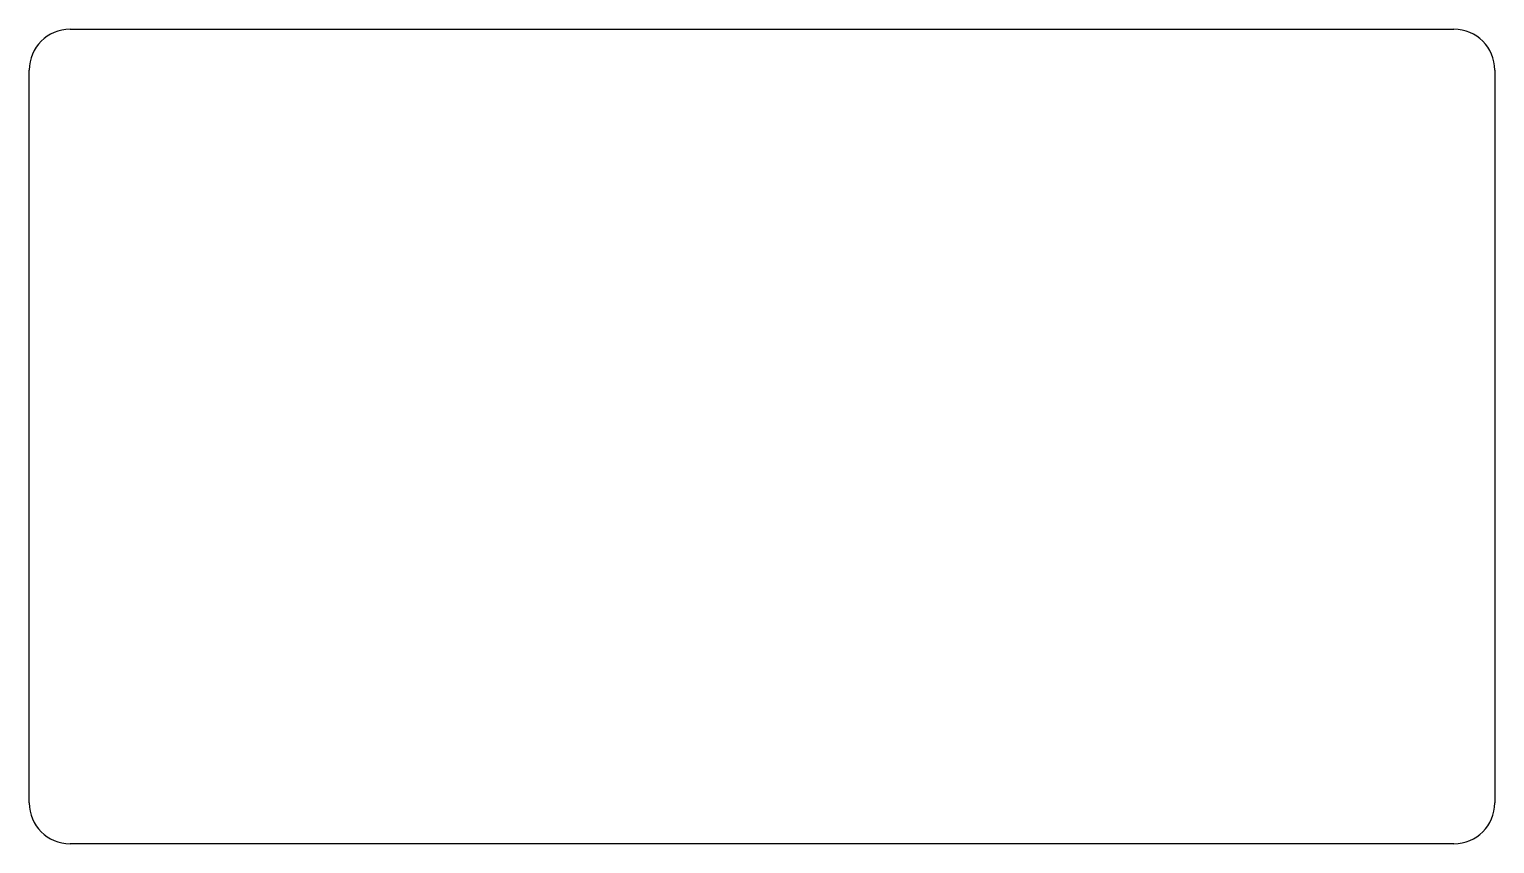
# Model space of a CAD drawing. Extents: x 10 to 190, y 10 to 110.
import ezdxf

# ---------------------------------------------------------------- set-up
doc = ezdxf.new("R2010")
doc.units = 0
doc.layers.add('17', color=82, linetype='CONTINUOUS')

msp = doc.modelspace()

# ---------------------------------------------------------------- linework, layer by layer
at = {"layer": '17'}
for p, q in [((15, 110), (185, 110)), ((10, 15), (10, 105)), ((190, 105), (190, 15)), ((185, 10), (15, 10))]:
    msp.add_line(p, q, dxfattribs=at)
for centre, start, end in [((15, 105), 90, 180), ((185, 105), 0, 90), ((15, 15), 180, 270), ((185, 15), 270, 0)]:
    msp.add_arc(centre, 5, start, end, dxfattribs=at)

doc.saveas('drawing.dxf')
